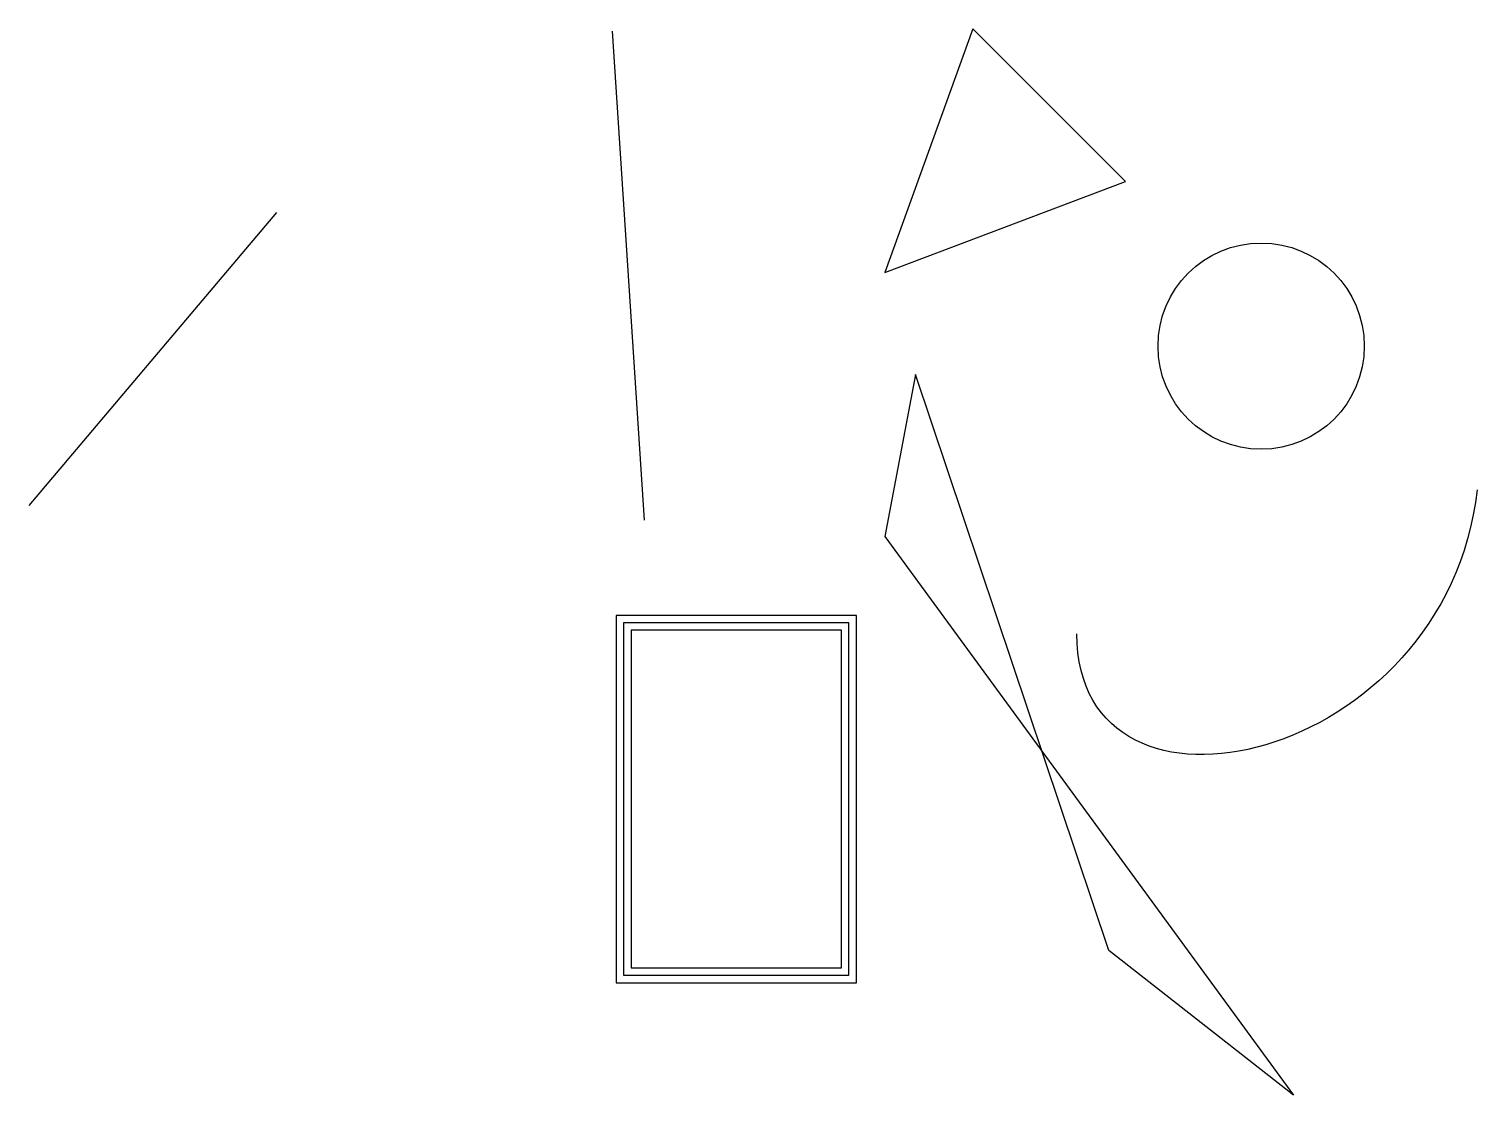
# Model space of a CAD drawing. Header units: inches. Extents: x -13.6 to 34.8, y 2.2 to 37.9.
import ezdxf

# ---------------------------------------------------------------- set-up
doc = ezdxf.new("R2010")
doc.units = ezdxf.units.IN
doc.header["$LTSCALE"] = 100
doc.header["$MEASUREMENT"] = 0
for name, color, linetype, true_color in [('Center', 4, 'Continuous', 0x00ffff), ('Inside', 192, 'Continuous', 0x7d26cd), ('Outside', 12, 'Continuous', 0xc80000)]:
    doc.layers.add(name, color=color, linetype=linetype, true_color=true_color)
doc.layers.add('Silly', color=7, linetype='Continuous')

msp = doc.modelspace()

# ---------------------------------------------------------------- linework, layer by layer
at = {"layer": 'Center'}
for points in [[(17.925, 37.881), (14.984, 29.735), (23.023, 32.783)], [(17.925, 37.881), (23.023, 32.783)]]:
    msp.add_lwpolyline(points, dxfattribs=at)
msp.add_lwpolyline([(6.25, 6.25), (13.785, 6.25), (13.785, 18.029), (6.25, 18.029)], close=True, dxfattribs=at)
msp.add_circle((27.56, 27.279), 3.447, dxfattribs=at)
at = {"layer": 'Inside'}
msp.add_lwpolyline([(6.947, 21.461), (5.886, 37.804)], dxfattribs=at)
msp.add_lwpolyline([(6, 6), (14.035, 6), (14.035, 18.279), (6, 18.279)], close=True, dxfattribs=at)
msp.add_open_spline([(34.775, 22.478), (33.764, 13.322), (21.421, 10.503), (21.399, 17.666)], degree=3, dxfattribs=at)
at = {"layer": 'Outside'}
msp.add_lwpolyline([(-5.343, 31.751), (-13.621, 21.949)], dxfattribs=at)
msp.add_lwpolyline([(6.5, 6.5), (13.535, 6.5), (13.535, 17.779), (6.5, 17.779)], close=True, dxfattribs=at)
at = {"layer": 'Silly'}
msp.add_lwpolyline([(28.636, 2.244), (22.468, 7.074), (16.011, 26.333), (14.982, 20.911)], close=True, dxfattribs=at)

doc.saveas('drawing.dxf')
